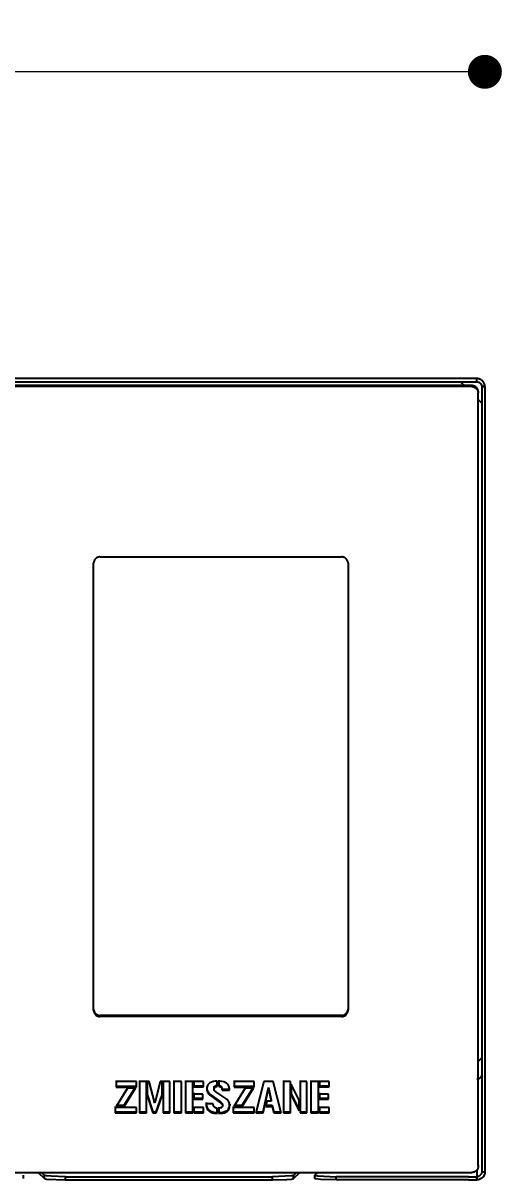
# Model space of a CAD drawing. Header units: millimetres. Extents: x 10366 to 13995, y 24552 to 29685.
# Drawn here: x 12760 to 12986, y 26546 to 27092 of the extents above; entities that cross this region are included whole.
import ezdxf

# ---------------------------------------------------------------- set-up
doc = ezdxf.new("R2010")
doc.units = ezdxf.units.MM
doc.header["$LTSCALE"] = 3
doc.layers.add('DomyÅ›lny', color=7, linetype='Continuous')
doc.layers.add('PomaraÅ„czowy', color=30, linetype='Continuous')
doc.styles.get("Standard").update_dxf_attribs({"font": 'arial.ttf'})
doc.dimstyles.new('MATEUSZ', dxfattribs={"dimtxt": 35, "dimasz": 16, "dimexe": 0.18, "dimexo": 0.0625, "dimgap": 0.09, "dimtad": 0, "dimdec": 0, "dimdsep": 46, "dimtxsty": 'Standard', "dimblk": 'DOT', "dimcen": 0.09, "dimse1": 1, "dimse2": 1, "dimadec": 0, "dimazin": 0, "dimtfac": 1, "dimtdec": 0, "dimtofl": 0, "dimtmove": 0, "dimatfit": 3, "dimfxl": 1, "dimtolj": 1, "dimtzin": 0, "dimlwd": 9, "dimlwe": 9, "dimarcsym": 0})

# ---------------------------------------------------------------- blocks, each defined once
blk = doc.blocks.new('_Dot')
at = {"color": 0, "linetype": 'ByBlock', "lineweight": -2}
blk.add_line((-0.5, 0), (-1, 0), dxfattribs=at)
at = {"color": 0, "linetype": 'ByBlock', "const_width": 0.5}
blk.add_lwpolyline([(-0.25, 0, 1), (0.25, 0, 1)], format="xyb", close=True, dxfattribs=at)
blk = doc.blocks.new('*D24')
at = {"color": 0, "lineweight": 9, "transparency": 16777216}
for p, q in [((11997.48, 27069.2), (12440.96, 27069.2)), ((12961.93, 27069.2), (12518.45, 27069.2))]:
    blk.add_line(p, q, dxfattribs=at)
at = {"layer": 'Defpoints', "color": 0, "transparency": 16777216}
for p in [(12977.93, 27069.2), (11981.48, 26920.65), (12977.93, 26920.65)]:
    blk.add_point(p, dxfattribs=at)
at = {"color": 0, "lineweight": 9, "transparency": 16777216, "xscale": 16, "yscale": 16, "zscale": 16, "rotation": 180}
blk.add_blockref('_Dot', (11981.48, 27069.2), dxfattribs=at)
at = {"color": 0, "lineweight": 9, "transparency": 16777216, "xscale": 16, "yscale": 16, "zscale": 16}
blk.add_blockref('_Dot', (12977.93, 27069.2), dxfattribs=at)
at = {"color": 0, "transparency": 16777216, "insert": (12479.7, 27069.2), "char_height": 35, "attachment_point": 5}
blk.add_mtext('\\A1;996', dxfattribs=at)

msp = doc.modelspace()

# ---------------------------------------------------------------- linework, layer by layer
at = {"layer": 'DomyÅ›lny', "color": 0}
for p, q in [((12974.15, 26924.43), (11985.37, 26924.43)), ((12974.15, 26922.93), (12974.15, 26924.43)), ((12974.15, 26922.93), (12974.15, 26924.43)), ((11985.37, 26922.93), (12974.15, 26922.93)), ((12976.43, 26920.65), (12976.43, 26550.15)), ((12976.43, 26920.65), (12977.93, 26920.65)), ((12977.93, 26920.65), (12976.43, 26920.65)), ((12977.93, 26920.65), (12977.93, 26550.15)), ((12825.73, 26586.57), (12825.73, 26586.06)), ((12846.76, 26589.69), (12846.76, 26589.18)), ((12848.62, 26586.54), (12848.62, 26586.03)), ((12850.2, 26589.88), (12850.2, 26589.38)), ((12875.92, 26590.03), (12875.92, 26589.52)), ((12886.61, 26586.93), (12886.61, 26586.42)), ((12807.79, 26581.58), (12807.79, 26581.07)), ((12853.29, 26583.21), (12853.29, 26582.7)), ((12854.18, 26581.88), (12854.18, 26581.37)), ((12857.56, 26581.92), (12857.56, 26581.41)), ((12857.57, 26582.04), (12857.57, 26581.53)), ((12863.39, 26581.58), (12863.39, 26581.07)), ((12877.12, 26584), (12877.12, 26583.5)), ((12877.59, 26581.57), (12877.59, 26581.06)), ((12890.33, 26584.53), (12890.33, 26584.02)), ((12851.67, 26578.15), (12851.67, 26577.64)), ((12852.49, 26578.15), (12852.49, 26577.64)), ((12878.32, 26578.45), (12878.32, 26577.95)), ((12760.16, 26548.55), (12760.16, 26547.06)), ((12767.26, 26549.84), (12770.24, 26547.01)), ((12768.83, 26549.84), (12770.24, 26548.51)), ((12770.24, 26547.01), (12770.24, 26548.51)), ((12780.21, 26546.38), (12780.21, 26547.88)), ((12780.21, 26547.88), (12877.72, 26547.88)), ((12877.72, 26546.38), (12877.72, 26547.88)), ((12887.69, 26547.01), (12890.67, 26549.84)), ((12887.69, 26548.51), (12889.1, 26549.84)), ((12887.69, 26547.01), (12887.69, 26548.51)), ((12897.77, 26547.06), (12897.77, 26548.55)), ((12897.8, 26548.6), (12899.1, 26549.84)), ((12907.77, 26546.38), (12907.77, 26547.88)), ((12970.17, 26547.88), (12907.77, 26547.88)), ((12970.17, 26547.88), (12974.15, 26547.88)), ((12974.15, 26551.01), (12974.15, 26547.88)), ((12974.15, 26551.01), (12974.15, 26547.88)), ((12974.15, 26547.88), (12974.15, 26546.38)), ((12974.15, 26546.38), (12974.15, 26547.88)), ((12976.43, 26550.15), (12977.93, 26550.15)), ((12976.43, 26550.15), (12977.93, 26550.15)), ((12780.21, 26546.38), (12877.72, 26546.38)), ((12970.17, 26546.38), (12907.77, 26546.38)), ((12970.17, 26546.38), (12974.15, 26546.38))]:
    msp.add_line(p, q, dxfattribs=at)
for points in [[(12977.93, 26920.65, 0), (12977.91, 26921.03, 0), (12977.85, 26921.41, 0), (12977.76, 26921.77, 0), (12977.63, 26922.13, 0), (12977.47, 26922.47, 0), (12977.27, 26922.78, 0), (12977.05, 26923.08, 0), (12976.8, 26923.35, 0), (12976.52, 26923.6, 0), (12976.22, 26923.82, 0), (12975.9, 26924, 0), (12975.57, 26924.16, 0), (12975.23, 26924.28, 0), (12974.87, 26924.36, 0), (12974.51, 26924.42, 0), (12974.15, 26924.43, 0)], [(12966.43, 26922.93, 0), (12968.71, 26920.65, 0)], [(12974.15, 26922.93, 0), (12974.38, 26922.92, 0), (12974.61, 26922.89, 0), (12974.83, 26922.83, 0), (12975.04, 26922.75, 0), (12975.24, 26922.65, 0), (12975.44, 26922.54, 0), (12975.62, 26922.4, 0), (12975.78, 26922.25, 0), (12975.93, 26922.08, 0), (12976.06, 26921.9, 0), (12976.17, 26921.71, 0), (12976.26, 26921.51, 0), (12976.34, 26921.3, 0), (12976.39, 26921.09, 0), (12976.42, 26920.87, 0), (12976.43, 26920.65, 0)], [(12974.76, 26914.6, 0), (12976.43, 26912.93, 0)], [(12976.43, 26603.91, 0), (12974.76, 26602.24, 0)], [(12976.43, 26596.19, 0), (12976.42, 26595.96, 0), (12976.38, 26595.73, 0), (12976.33, 26595.51, 0), (12976.25, 26595.3, 0), (12976.15, 26595.09, 0), (12976.03, 26594.9, 0), (12975.9, 26594.72, 0), (12975.75, 26594.56, 0), (12975.58, 26594.41, 0), (12975.4, 26594.28, 0), (12975.21, 26594.17, 0), (12975.01, 26594.07, 0), (12974.8, 26594, 0), (12974.59, 26593.95, 0), (12974.37, 26593.92, 0), (12974.15, 26593.91, 0)], [(12977.93, 26596.19, 0), (12977.88, 26595.55, 0), (12977.72, 26594.94, 0)], [(12780.21, 26547.88, 0), (12773.4, 26548.06, 0), (12771.13, 26548.27, 0), (12770.52, 26548.39, 0), (12770.34, 26548.45, 0), (12770.28, 26548.48, 0), (12770.26, 26548.49, 0), (12770.24, 26548.51, 0)], [(12770.24, 26547.01, 0), (12770.26, 26546.99, 0), (12770.28, 26546.98, 0), (12770.34, 26546.95, 0), (12770.52, 26546.89, 0), (12771.13, 26546.77, 0), (12780.21, 26546.38, 0)], [(12887.69, 26548.51, 0), (12887.67, 26548.49, 0), (12887.65, 26548.48, 0), (12887.59, 26548.45, 0), (12887.41, 26548.39, 0), (12886.8, 26548.27, 0), (12877.72, 26547.88, 0)], [(12877.72, 26546.38, 0), (12884.53, 26546.56, 0), (12886.8, 26546.77, 0), (12887.41, 26546.89, 0), (12887.59, 26546.95, 0), (12887.65, 26546.98, 0), (12887.67, 26546.99, 0), (12887.69, 26547.01, 0)], [(12897.8, 26548.6, 0), (12897.79, 26548.59, 0), (12897.78, 26548.58, 0), (12897.78, 26548.58, 0), (12897.78, 26548.57, 0), (12897.78, 26548.56, 0), (12897.77, 26548.56, 0), (12897.77, 26548.55, 0), (12897.77, 26548.55, 0), (12897.77, 26548.55, 0), (12897.78, 26548.54, 0), (12897.78, 26548.53, 0), (12897.78, 26548.52, 0), (12897.79, 26548.52, 0), (12897.8, 26548.51, 0), (12897.82, 26548.49, 0), (12897.85, 26548.47, 0), (12897.92, 26548.44, 0), (12898.15, 26548.37, 0), (12898.91, 26548.24, 0), (12907.77, 26547.88, 0)], [(12907.77, 26546.38, 0), (12900.46, 26546.6, 0), (12898.34, 26546.83, 0), (12898.05, 26546.9, 0), (12897.94, 26546.93, 0), (12897.86, 26546.97, 0), (12897.83, 26546.98, 0), (12897.81, 26547, 0), (12897.8, 26547.01, 0), (12897.79, 26547.02, 0), (12897.78, 26547.03, 0), (12897.78, 26547.04, 0), (12897.78, 26547.04, 0), (12897.77, 26547.05, 0), (12897.77, 26547.05, 0), (12897.77, 26547.06, 0), (12897.77, 26547.06, 0), (12897.78, 26547.07, 0), (12897.78, 26547.07, 0), (12897.78, 26547.08, 0), (12897.79, 26547.09, 0), (12897.8, 26547.1, 0)], [(12977.93, 26550.15, 0), (12977.91, 26549.77, 0), (12977.85, 26549.4, 0), (12977.76, 26549.04, 0), (12977.63, 26548.68, 0), (12977.47, 26548.34, 0), (12977.27, 26548.03, 0), (12977.05, 26547.73, 0), (12976.8, 26547.46, 0), (12976.52, 26547.21, 0), (12976.22, 26547, 0), (12975.9, 26546.81, 0), (12975.57, 26546.66, 0), (12975.23, 26546.54, 0), (12974.87, 26546.45, 0), (12974.51, 26546.4, 0), (12974.15, 26546.38, 0)], [(12976.43, 26550.15, 0), (12976.42, 26549.92, 0), (12976.38, 26549.7, 0), (12976.33, 26549.48, 0), (12976.25, 26549.26, 0), (12976.15, 26549.06, 0), (12976.03, 26548.87, 0), (12975.9, 26548.69, 0), (12975.74, 26548.53, 0), (12975.58, 26548.38, 0), (12975.4, 26548.25, 0), (12975.21, 26548.14, 0), (12975.01, 26548.04, 0), (12974.8, 26547.97, 0), (12974.59, 26547.92, 0), (12974.37, 26547.89, 0), (12974.15, 26547.88, 0)]]:
    msp.add_polyline3d(points, dxfattribs=at)
at = {"layer": 'PomaraÅ„czowy', "color": 0}
for p, q in [((12971.76, 26921.16), (11987.76, 26921.16)), ((12971.76, 26920.65), (11987.76, 26920.65)), ((12971.76, 26921.16), (12971.76, 26920.65)), ((12974.76, 26918.2), (12974.76, 26917.7)), ((12974.76, 26552.8), (12974.76, 26917.7)), ((12793.38, 26626.44), (12793.38, 26837.35)), ((12796.38, 26840.31), (12910.38, 26840.31)), ((12913.38, 26837.35), (12913.38, 26626.44)), ((12793.38, 26626.95), (12793.38, 26626.44)), ((12796.38, 26623.99), (12796.38, 26623.49)), ((12910.38, 26623.99), (12796.38, 26623.99)), ((12910.38, 26623.49), (12796.38, 26623.49)), ((12910.38, 26623.99), (12910.38, 26623.49)), ((12913.38, 26626.95), (12913.38, 26626.44)), ((12804.11, 26593.24), (12804.11, 26590.62)), ((12804.11, 26592.73), (12804.11, 26590.11)), ((12813.58, 26592.73), (12804.11, 26592.73)), ((12813.58, 26590.11), (12813.58, 26592.73)), ((12815.04, 26593.24), (12815.04, 26578.45)), ((12815.04, 26592.73), (12815.04, 26577.95)), ((12818.27, 26592.73), (12815.04, 26592.73)), ((12818.27, 26577.95), (12818.27, 26592.73)), ((12818.65, 26593.24), (12818.65, 26586.66)), ((12818.65, 26592.73), (12818.65, 26586.16)), ((12819.63, 26592.73), (12818.65, 26592.73)), ((12822.2, 26582.57), (12819.63, 26592.73)), ((12824.73, 26592.73), (12822.2, 26582.57)), ((12825.73, 26592.73), (12824.73, 26592.73)), ((12825.73, 26586.06), (12825.73, 26592.73)), ((12826.12, 26593.24), (12826.12, 26578.45)), ((12826.12, 26592.73), (12826.12, 26577.95)), ((12829.38, 26592.73), (12826.12, 26592.73)), ((12829.38, 26577.95), (12829.38, 26592.73)), ((12831.27, 26593.24), (12831.27, 26578.45)), ((12831.27, 26592.73), (12831.27, 26577.95)), ((12834.8, 26592.73), (12831.27, 26592.73)), ((12834.8, 26577.95), (12834.8, 26592.73)), ((12836.71, 26593.24), (12836.71, 26578.45)), ((12836.71, 26592.73), (12836.71, 26577.95)), ((12840.18, 26592.73), (12836.71, 26592.73)), ((12840.18, 26577.95), (12840.18, 26592.73)), ((12840.71, 26593.24), (12840.71, 26590.76)), ((12840.71, 26592.73), (12840.71, 26590.25)), ((12845.21, 26592.73), (12840.71, 26592.73)), ((12840.71, 26590.76), (12845.21, 26590.76)), ((12845.21, 26590.25), (12845.21, 26592.73)), ((12851.64, 26590.49), (12851.64, 26592.97)), ((12852.49, 26593.48), (12852.49, 26590.99)), ((12852.49, 26592.97), (12852.49, 26590.48)), ((12859.71, 26593.24), (12859.71, 26590.62)), ((12859.71, 26592.73), (12859.71, 26590.11)), ((12869.18, 26592.73), (12859.71, 26592.73)), ((12869.18, 26590.11), (12869.18, 26592.73)), ((12873.68, 26592.73), (12869.88, 26577.95)), ((12878.12, 26592.73), (12873.68, 26592.73)), ((12881.92, 26577.95), (12878.12, 26592.73)), ((12882.97, 26593.24), (12882.97, 26578.45)), ((12882.97, 26592.73), (12882.97, 26577.95)), ((12886.18, 26592.73), (12882.97, 26592.73)), ((12886.18, 26577.95), (12886.18, 26592.73)), ((12886.61, 26591.55), (12886.61, 26586.42)), ((12890.33, 26584.02), (12886.61, 26591.55)), ((12886.61, 26591.43), (12886.61, 26586.93)), ((12890.76, 26593.24), (12890.77, 26578.45)), ((12890.76, 26592.73), (12890.77, 26577.95)), ((12894.02, 26592.73), (12890.76, 26592.73)), ((12894.02, 26577.95), (12894.02, 26592.73)), ((12895.91, 26593.24), (12895.91, 26578.45)), ((12895.91, 26592.73), (12895.91, 26577.95)), ((12899.38, 26592.73), (12895.91, 26592.73)), ((12899.38, 26577.95), (12899.38, 26592.73)), ((12899.91, 26593.24), (12899.91, 26590.76)), ((12899.91, 26592.73), (12899.91, 26590.25)), ((12904.41, 26592.73), (12899.91, 26592.73)), ((12899.91, 26590.76), (12904.41, 26590.76)), ((12904.41, 26590.25), (12904.41, 26592.73)), ((12809.33, 26589.63), (12803.97, 26581.07)), ((12804.11, 26590.62), (12813.58, 26590.62)), ((12804.11, 26590.11), (12813.58, 26590.11)), ((12807.79, 26581.58), (12813.13, 26590.14)), ((12807.79, 26581.07), (12813.13, 26589.63)), ((12813.13, 26589.63), (12809.33, 26589.63)), ((12818.65, 26586.66), (12821.33, 26578.45)), ((12818.65, 26586.16), (12821.33, 26577.95)), ((12822.97, 26578.45), (12825.73, 26586.57)), ((12822.97, 26577.95), (12825.73, 26586.06)), ((12840.71, 26590.25), (12845.21, 26590.25)), ((12840.71, 26587.39), (12840.71, 26584.91)), ((12840.71, 26586.88), (12840.71, 26584.41)), ((12844.95, 26586.88), (12840.71, 26586.88)), ((12844.95, 26584.41), (12844.95, 26586.88)), ((12853.97, 26589.22), (12857.46, 26589.23)), ((12853.97, 26588.71), (12857.46, 26588.72)), ((12864.93, 26589.63), (12859.58, 26581.07)), ((12859.71, 26590.62), (12869.18, 26590.62)), ((12859.71, 26590.11), (12869.18, 26590.11)), ((12863.39, 26581.58), (12868.74, 26590.14)), ((12863.39, 26581.07), (12868.74, 26589.63)), ((12868.74, 26589.63), (12864.93, 26589.63)), ((12873.3, 26578.45), (12875.92, 26590.03)), ((12873.3, 26577.95), (12875.92, 26589.52)), ((12875.92, 26590.03), (12877.12, 26584)), ((12875.92, 26589.52), (12877.12, 26583.5)), ((12886.61, 26586.93), (12890.33, 26579.46)), ((12886.61, 26586.42), (12890.33, 26578.95)), ((12899.91, 26590.25), (12904.41, 26590.25)), ((12899.91, 26587.39), (12899.91, 26584.91)), ((12899.91, 26586.88), (12899.91, 26584.41)), ((12904.15, 26586.88), (12899.91, 26586.88)), ((12904.15, 26584.41), (12904.15, 26586.88)), ((12803.57, 26581.07), (12803.59, 26578.45)), ((12803.57, 26580.56), (12803.59, 26577.95)), ((12813.58, 26580.56), (12803.57, 26580.56)), ((12803.97, 26581.58), (12807.79, 26581.58)), ((12803.97, 26581.07), (12807.79, 26581.07)), ((12813.58, 26577.95), (12813.58, 26580.56)), ((12840.71, 26584.91), (12844.95, 26584.91)), ((12840.71, 26584.41), (12844.95, 26584.41)), ((12840.71, 26580.5), (12840.71, 26577.95)), ((12845.21, 26580.5), (12840.71, 26580.5)), ((12845.21, 26577.95), (12845.21, 26580.5)), ((12849.74, 26582.32), (12846.42, 26582.32)), ((12851.67, 26577.64), (12851.67, 26580.19)), ((12852.49, 26580.69), (12852.49, 26578.15)), ((12852.49, 26580.18), (12852.49, 26577.64)), ((12859.17, 26581.07), (12859.19, 26578.45)), ((12859.17, 26580.56), (12859.19, 26577.95)), ((12869.18, 26580.56), (12859.17, 26580.56)), ((12859.58, 26581.58), (12863.39, 26581.58)), ((12859.58, 26581.07), (12863.39, 26581.07)), ((12869.18, 26577.95), (12869.18, 26580.56)), ((12875.14, 26583.5), (12874.63, 26581.06)), ((12874.63, 26581.57), (12877.59, 26581.57)), ((12874.63, 26581.06), (12877.59, 26581.06)), ((12877.12, 26583.5), (12875.14, 26583.5)), ((12877.59, 26581.57), (12878.32, 26578.45)), ((12877.59, 26581.06), (12878.32, 26577.95)), ((12890.33, 26578.95), (12890.33, 26584.02)), ((12899.91, 26584.91), (12904.15, 26584.91)), ((12899.91, 26584.41), (12904.15, 26584.41)), ((12899.91, 26580.5), (12899.91, 26577.95)), ((12904.41, 26580.5), (12899.91, 26580.5)), ((12904.41, 26577.95), (12904.41, 26580.5)), ((12803.59, 26578.45), (12813.58, 26578.45)), ((12803.59, 26577.95), (12813.58, 26577.95)), ((12815.04, 26578.45), (12818.27, 26578.45)), ((12815.04, 26577.95), (12818.27, 26577.95)), ((12821.33, 26578.45), (12822.97, 26578.45)), ((12821.33, 26577.95), (12822.97, 26577.95)), ((12826.12, 26578.45), (12829.38, 26578.45)), ((12826.12, 26577.95), (12829.38, 26577.95)), ((12831.27, 26578.45), (12834.8, 26578.45)), ((12831.27, 26577.95), (12834.8, 26577.95)), ((12836.71, 26578.45), (12840.18, 26578.45)), ((12836.71, 26577.95), (12840.18, 26577.95)), ((12840.71, 26578.45), (12845.21, 26578.45)), ((12840.71, 26577.95), (12845.21, 26577.95)), ((12859.19, 26578.45), (12869.18, 26578.45)), ((12859.19, 26577.95), (12869.18, 26577.95)), ((12869.88, 26578.45), (12873.3, 26578.45)), ((12869.88, 26577.95), (12873.3, 26577.95)), ((12878.32, 26578.45), (12881.92, 26578.45)), ((12878.32, 26577.95), (12881.92, 26577.95)), ((12882.97, 26578.45), (12886.18, 26578.45)), ((12882.97, 26577.95), (12886.18, 26577.95)), ((12890.77, 26578.45), (12894.02, 26578.45)), ((12890.77, 26577.95), (12894.02, 26577.95)), ((12895.91, 26578.45), (12899.38, 26578.45)), ((12895.91, 26577.95), (12899.38, 26577.95)), ((12899.91, 26578.45), (12904.41, 26578.45)), ((12899.91, 26577.95), (12904.41, 26577.95)), ((12974.76, 26553.3), (12974.76, 26552.8)), ((11987.76, 26549.84), (12971.76, 26549.84))]:
    msp.add_line(p, q, dxfattribs=at)
for points in [[(12974.76, 26918.2, 0), (12974.75, 26918.47, 0), (12974.71, 26918.74, 0), (12974.65, 26919.02, 0), (12974.55, 26919.29, 0), (12974.43, 26919.56, 0), (12974.27, 26919.82, 0), (12974.09, 26920.07, 0), (12973.88, 26920.3, 0), (12973.65, 26920.5, 0), (12973.4, 26920.68, 0), (12973.14, 26920.83, 0), (12972.87, 26920.95, 0), (12972.59, 26921.05, 0), (12972.31, 26921.11, 0), (12972.03, 26921.15, 0), (12971.76, 26921.16, 0)], [(12971.76, 26920.65, 0), (12972.03, 26920.64, 0), (12972.31, 26920.6, 0), (12972.59, 26920.54, 0), (12972.87, 26920.45, 0), (12973.14, 26920.32, 0), (12973.4, 26920.17, 0), (12973.65, 26919.99, 0), (12973.88, 26919.79, 0), (12974.09, 26919.56, 0), (12974.27, 26919.31, 0), (12974.43, 26919.05, 0), (12974.55, 26918.79, 0), (12974.65, 26918.51, 0), (12974.71, 26918.23, 0), (12974.75, 26917.96, 0), (12974.76, 26917.7, 0)], [(12796.38, 26840.31, 0), (12796.09, 26840.3, 0), (12795.8, 26840.25, 0), (12795.52, 26840.18, 0), (12795.24, 26840.09, 0), (12794.97, 26839.96, 0), (12794.72, 26839.81, 0), (12794.48, 26839.64, 0), (12794.26, 26839.45, 0), (12794.06, 26839.23, 0), (12793.89, 26839, 0), (12793.74, 26838.75, 0), (12793.61, 26838.48, 0), (12793.51, 26838.21, 0), (12793.44, 26837.93, 0), (12793.4, 26837.64, 0), (12793.38, 26837.35, 0)], [(12913.38, 26837.35, 0), (12913.37, 26837.64, 0), (12913.32, 26837.93, 0), (12913.25, 26838.21, 0), (12913.15, 26838.49, 0), (12913.03, 26838.75, 0), (12912.87, 26839, 0), (12912.7, 26839.23, 0), (12912.5, 26839.44, 0), (12912.29, 26839.64, 0), (12912.05, 26839.81, 0), (12911.8, 26839.96, 0), (12911.53, 26840.08, 0), (12911.26, 26840.18, 0), (12910.97, 26840.25, 0), (12910.68, 26840.29, 0), (12910.38, 26840.31, 0)], [(12793.38, 26626.95, 0), (12793.4, 26626.66, 0), (12793.44, 26626.37, 0), (12793.51, 26626.09, 0), (12793.61, 26625.82, 0), (12793.74, 26625.55, 0), (12793.89, 26625.31, 0), (12794.06, 26625.07, 0), (12794.26, 26624.86, 0), (12794.48, 26624.66, 0), (12794.71, 26624.49, 0), (12794.97, 26624.34, 0), (12795.23, 26624.22, 0), (12795.51, 26624.12, 0), (12795.8, 26624.05, 0), (12796.09, 26624.01, 0), (12796.38, 26623.99, 0)], [(12793.38, 26626.44, 0), (12793.4, 26626.15, 0), (12793.44, 26625.86, 0), (12793.51, 26625.58, 0), (12793.61, 26625.31, 0), (12793.74, 26625.05, 0), (12793.89, 26624.8, 0), (12794.06, 26624.57, 0), (12794.26, 26624.35, 0), (12794.48, 26624.16, 0), (12794.71, 26623.98, 0), (12794.97, 26623.84, 0), (12795.23, 26623.71, 0), (12795.51, 26623.61, 0), (12795.8, 26623.54, 0), (12796.09, 26623.5, 0), (12796.38, 26623.49, 0)], [(12910.38, 26623.99, 0), (12910.67, 26624.01, 0), (12910.97, 26624.05, 0), (12911.25, 26624.12, 0), (12911.53, 26624.22, 0), (12911.79, 26624.34, 0), (12912.05, 26624.49, 0), (12912.28, 26624.66, 0), (12912.5, 26624.86, 0), (12912.7, 26625.07, 0), (12912.88, 26625.31, 0), (12913.03, 26625.56, 0), (12913.15, 26625.82, 0), (12913.25, 26626.09, 0), (12913.32, 26626.37, 0), (12913.37, 26626.66, 0), (12913.38, 26626.95, 0)], [(12910.38, 26623.49, 0), (12910.67, 26623.5, 0), (12910.97, 26623.54, 0), (12911.25, 26623.61, 0), (12911.53, 26623.71, 0), (12911.79, 26623.83, 0), (12912.05, 26623.98, 0), (12912.28, 26624.16, 0), (12912.5, 26624.35, 0), (12912.7, 26624.57, 0), (12912.88, 26624.8, 0), (12913.03, 26625.05, 0), (12913.15, 26625.31, 0), (12913.25, 26625.59, 0), (12913.32, 26625.87, 0), (12913.37, 26626.15, 0), (12913.38, 26626.44, 0)], [(12851.64, 26592.97, 0), (12850.76, 26592.92, 0), (12849.9, 26592.78, 0), (12849.05, 26592.54, 0), (12848.64, 26592.37, 0), (12848.26, 26592.16, 0), (12847.9, 26591.9, 0), (12847.59, 26591.6, 0), (12847.32, 26591.25, 0), (12847.1, 26590.87, 0), (12846.94, 26590.46, 0), (12846.84, 26590.04, 0), (12846.78, 26589.61, 0), (12846.76, 26589.18, 0)], [(12850.2, 26589.88, 0), (12850.21, 26590.01, 0), (12850.23, 26590.13, 0), (12850.27, 26590.25, 0), (12850.32, 26590.37, 0), (12850.39, 26590.47, 0), (12850.47, 26590.57, 0), (12850.57, 26590.65, 0), (12850.67, 26590.72, 0), (12850.78, 26590.79, 0), (12851.02, 26590.88, 0), (12851.26, 26590.94, 0), (12851.64, 26591, 0)], [(12857.46, 26588.72, 0), (12857.39, 26589.64, 0), (12857.29, 26590.09, 0), (12857.14, 26590.53, 0), (12856.94, 26590.95, 0), (12856.69, 26591.33, 0), (12856.38, 26591.67, 0), (12856.03, 26591.97, 0), (12855.64, 26592.23, 0), (12855.23, 26592.44, 0), (12854.79, 26592.6, 0), (12853.89, 26592.83, 0), (12852.49, 26592.97, 0)], [(12852.49, 26590.99, 0), (12852.81, 26590.92, 0), (12852.96, 26590.88, 0), (12853.11, 26590.81, 0), (12853.25, 26590.74, 0), (12853.39, 26590.65, 0), (12853.51, 26590.54, 0), (12853.62, 26590.42, 0), (12853.71, 26590.29, 0), (12853.78, 26590.15, 0), (12853.85, 26590, 0), (12853.93, 26589.7, 0), (12853.97, 26589.22, 0)], [(12846.76, 26589.69, 0), (12846.86, 26589.23, 0), (12846.99, 26588.78, 0), (12847.16, 26588.35, 0), (12847.38, 26587.93, 0), (12847.64, 26587.54, 0), (12847.93, 26587.18, 0), (12848.26, 26586.84, 0), (12848.62, 26586.54, 0)], [(12846.76, 26589.18, 0), (12846.86, 26588.72, 0), (12846.99, 26588.27, 0), (12847.16, 26587.84, 0), (12847.38, 26587.42, 0), (12847.64, 26587.03, 0), (12847.93, 26586.67, 0), (12848.26, 26586.34, 0), (12848.62, 26586.03, 0)], [(12848.62, 26586.54, 0), (12853.29, 26583.21, 0)], [(12848.62, 26586.03, 0), (12853.29, 26582.7, 0)], [(12857.56, 26581.41, 0), (12857.56, 26581.77, 0), (12857.52, 26582.12, 0), (12857.45, 26582.47, 0), (12857.34, 26582.81, 0), (12857.19, 26583.13, 0), (12857.01, 26583.44, 0), (12856.81, 26583.73, 0), (12856.32, 26584.25, 0), (12855.77, 26584.7, 0), (12853.4, 26586.33, 0), (12851.46, 26587.63, 0), (12850.97, 26587.95, 0), (12850.72, 26588.11, 0), (12850.6, 26588.19, 0), (12850.49, 26588.29, 0), (12850.4, 26588.4, 0), (12850.31, 26588.53, 0), (12850.25, 26588.66, 0), (12850.21, 26588.8, 0), (12850.18, 26588.94, 0), (12850.18, 26589.09, 0), (12850.18, 26589.23, 0), (12850.2, 26589.38, 0)], [(12850.2, 26589.38, 0), (12850.21, 26589.5, 0), (12850.23, 26589.63, 0), (12850.27, 26589.75, 0), (12850.32, 26589.86, 0), (12850.39, 26589.96, 0), (12850.47, 26590.06, 0), (12850.57, 26590.14, 0), (12850.67, 26590.22, 0), (12850.78, 26590.28, 0), (12851.02, 26590.37, 0), (12851.26, 26590.44, 0), (12851.64, 26590.49, 0)], [(12852.49, 26590.48, 0), (12852.81, 26590.42, 0), (12852.96, 26590.37, 0), (12853.11, 26590.31, 0), (12853.25, 26590.23, 0), (12853.39, 26590.14, 0), (12853.51, 26590.03, 0), (12853.62, 26589.91, 0), (12853.71, 26589.78, 0), (12853.78, 26589.64, 0), (12853.85, 26589.49, 0), (12853.93, 26589.19, 0), (12853.97, 26588.71, 0)], [(12857.46, 26589.23, 0), (12857.43, 26589.86, 0)], [(12846.42, 26582.83, 0), (12846.49, 26581.84, 0), (12846.59, 26581.35, 0), (12846.74, 26580.88, 0), (12846.95, 26580.43, 0), (12847.21, 26580.01, 0), (12847.52, 26579.62, 0), (12847.89, 26579.29, 0), (12848.3, 26579, 0), (12848.74, 26578.77, 0), (12849.2, 26578.57, 0), (12850.17, 26578.31, 0), (12851.67, 26578.15, 0)], [(12846.42, 26582.32, 0), (12846.49, 26581.33, 0), (12846.59, 26580.85, 0), (12846.74, 26580.37, 0), (12846.95, 26579.92, 0), (12847.21, 26579.5, 0), (12847.52, 26579.12, 0), (12847.89, 26578.78, 0), (12848.3, 26578.49, 0), (12848.74, 26578.26, 0), (12849.2, 26578.07, 0), (12850.17, 26577.8, 0), (12851.67, 26577.64, 0)], [(12851.67, 26580.19, 0), (12851.27, 26580.26, 0), (12850.89, 26580.38, 0), (12850.71, 26580.47, 0), (12850.54, 26580.57, 0), (12850.38, 26580.7, 0), (12850.24, 26580.84, 0), (12850.11, 26581, 0), (12850.01, 26581.17, 0), (12849.93, 26581.35, 0), (12849.86, 26581.54, 0), (12849.78, 26581.93, 0), (12849.74, 26582.32, 0)], [(12852.49, 26578.15, 0), (12854.27, 26578.33, 0), (12855.14, 26578.56, 0), (12855.56, 26578.73, 0), (12855.96, 26578.93, 0), (12856.33, 26579.18, 0), (12856.67, 26579.48, 0), (12856.96, 26579.82, 0), (12857.19, 26580.2, 0), (12857.36, 26580.61, 0), (12857.48, 26581.04, 0), (12857.54, 26581.48, 0), (12857.56, 26581.92, 0)], [(12852.49, 26577.64, 0), (12854.27, 26577.82, 0), (12855.14, 26578.06, 0), (12855.56, 26578.22, 0), (12855.96, 26578.43, 0), (12856.33, 26578.67, 0), (12856.67, 26578.97, 0), (12856.96, 26579.31, 0), (12857.19, 26579.69, 0), (12857.36, 26580.1, 0), (12857.48, 26580.53, 0), (12857.54, 26580.97, 0), (12857.56, 26581.41, 0)], [(12854.18, 26581.37, 0), (12854.17, 26581.23, 0), (12854.15, 26581.09, 0), (12854.1, 26580.95, 0), (12854.03, 26580.83, 0), (12853.95, 26580.71, 0), (12853.85, 26580.61, 0), (12853.73, 26580.52, 0), (12853.61, 26580.45, 0), (12853.48, 26580.39, 0), (12853.21, 26580.29, 0), (12852.92, 26580.23, 0), (12852.49, 26580.18, 0)], [(12853.29, 26583.21, 0), (12853.61, 26582.95, 0), (12853.76, 26582.8, 0), (12853.88, 26582.64, 0), (12853.99, 26582.46, 0), (12854.08, 26582.27, 0), (12854.14, 26582.08, 0), (12854.18, 26581.88, 0)], [(12853.29, 26582.7, 0), (12853.61, 26582.44, 0), (12853.76, 26582.29, 0), (12853.88, 26582.13, 0), (12853.99, 26581.95, 0), (12854.08, 26581.77, 0), (12854.14, 26581.57, 0), (12854.18, 26581.37, 0)], [(12974.76, 26552.8, 0), (12974.75, 26552.53, 0), (12974.71, 26552.26, 0), (12974.65, 26551.98, 0), (12974.55, 26551.71, 0), (12974.43, 26551.44, 0), (12974.27, 26551.18, 0), (12974.09, 26550.93, 0), (12973.88, 26550.71, 0), (12973.65, 26550.5, 0), (12973.4, 26550.32, 0), (12973.14, 26550.17, 0), (12972.87, 26550.05, 0), (12972.59, 26549.95, 0), (12972.31, 26549.89, 0), (12972.03, 26549.85, 0), (12971.76, 26549.84, 0)]]:
    msp.add_polyline3d(points, dxfattribs=at)

# ---------------------------------------------------------------- dimensions: what is measured, and where the dimension line sits
dim = msp.add_linear_dim(base=(12977.93, 27069.2), p1=(11981.48, 26920.65), p2=(12977.93, 26920.65), dimstyle='MATEUSZ')
dim.commit()
dim.dimension.update_dxf_attribs({"geometry": '*D24', "text_midpoint": (12479.7, 27069.2)})

doc.saveas('drawing.dxf')
